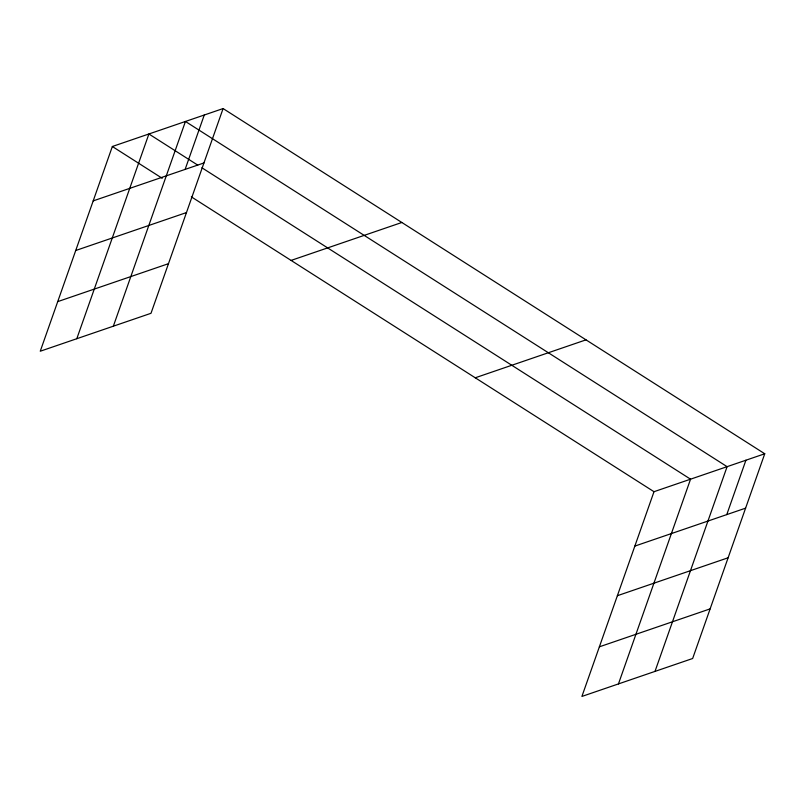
<?xml version="1.0" encoding="UTF-8"?>
<svg xmlns="http://www.w3.org/2000/svg" width="805" height="805" viewBox="0 0 805 805"><rect width="100%" height="100%" fill="white"/><g stroke="black" fill="none" stroke-linecap="round" stroke-linejoin="round"><path stroke-width="1.21" d="M223.096 108.564L112.348 146.5L40.25 351.232L150.998 313.296L223.096 108.564L764.75 453.768L692.652 658.5L581.904 696.436L654.002 491.704L764.75 453.768M76.797 338.714L148.895 133.982L197.738 165.116M113.344 326.196L185.442 121.464L727.096 466.669L654.998 671.4M185.12 169.402L204.269 115.014M618.451 683.918L690.549 479.186L201.894 167.762M726.764 514.606L745.923 460.219M93.189 200.888L203.947 162.952M75.72 250.506L186.478 212.57M57.719 301.623L168.476 263.678M291.088 260.418L401.846 222.482M475.252 377.787L586.01 339.851M634.843 546.092L745.601 508.156M617.375 595.71L728.123 557.774M599.373 646.828L710.121 608.882M112.348 146.5L162.228 178.297M191.328 196.843L654.002 491.704"/></g></svg>
